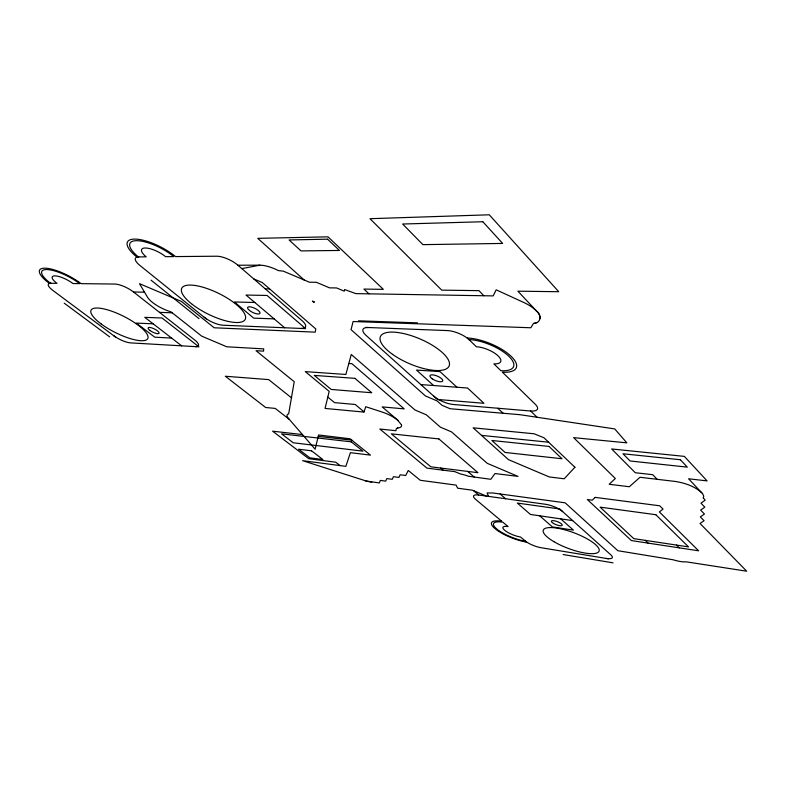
<?xml version="1.0" encoding="UTF-8"?>
<svg xmlns="http://www.w3.org/2000/svg" width="786" height="786" viewBox="0 0 786 786"><rect width="100%" height="100%" fill="white"/><g stroke="black" fill="none" stroke-linecap="round" stroke-linejoin="round"><path stroke-width="1.18" d="M703.234 498.069L703.765 496.192L702.625 493.746L688.595 478.792L707.076 480.894L684.36 456.381L611.675 448.973L635.265 472.72L652.694 474.705L656.909 479.008M401.636 425.324C401.705 429.294 395.387 426.228 395.908 430.708L379.854 429.038L426.936 468.132L454.819 471.649L460.625 474.017A17.449 5.109 21.9 0 1 468.407 476.228L490.788 479.303L495.013 473.545L518.023 476.395L487.251 463.337L451.528 431.887L440.406 427.171L426.267 414.792L415.018 410.007L351.263 354.457L345.869 374.47L305.292 371.611L329.196 391.379L325.05 408.425L363.957 412.09L365.745 406.716L381.986 411.992A18.402 5.718 23.2 0 1 397.294 419.803L401.548 424.912M540.149 318.752L540.208 318.242M703.323 497.921L705.189 500.132L700.984 503.168L704.806 507.167L700.66 510.104L704.433 514.034L700.336 516.874L704.069 520.715L700.031 523.466L746.7 571.206L686.335 561.843A18.343 5.315 19.3 0 1 673.14 559.779L617.865 550.721L565.144 502.824L492.812 492.989L487.094 492.95L488.499 496.379M537.28 322.309L536.7 322.565M536.091 322.8L535.423 323.007M534.726 323.184L533.969 323.331M241.823 268.596L259.802 265.177M397.795 427.997L397.264 428.016M138.385 256.914A29.013 9.766 27.2 0 1 136.479 240.683A29.013 9.766 27.2 0 1 173.726 256.6L165.591 256.668A15.916 5.355 27.2 0 0 145.214 247.993A15.916 5.355 27.2 0 0 146.196 256.845L136.715 256.934A31.843 10.719 27.2 0 1 134.583 239.091A31.843 10.719 27.2 0 1 175.504 256.58L216.69 256.216A16.388 5.826 26.4 0 1 237.922 265.226L259.822 265.177A22.018 8.007 25.8 0 1 278.401 270.6L283.373 271.17L309.429 282.223L316.414 282.292L329.501 287.853L336.614 287.941L344.239 291.174L344.612 289.533L355.793 293.62L493.166 295.9L496.182 289.828L523.663 302.433A24.445 10.051 21.8 0 1 536.347 310.853C541.957 314.479 541.092 323.694 533.468 323.419L530.864 327.762L353.12 321.523L351.047 329.648L425.481 395.987L437.124 400.929L441.997 405.291L450.093 408.73L519.988 414.703L614.711 428.92L626.835 442.852L573.642 437.645L615.33 478.507L609.179 484.274L629.34 486.74L640.02 477.269L675.616 481.494C685.019 483.026 694.844 486.328 701.849 492.832M265.255 288.845L269.627 288.914M50.53 283.274A25.958 7.575 27.5 0 1 46.688 269.559A25.958 7.575 27.5 0 1 79.651 283.628L72.96 283.54A14.246 4.156 27.5 0 0 54.922 275.866A14.246 4.156 27.5 0 0 56.975 283.353L49.145 283.255A28.492 8.312 27.5 0 1 44.9 268.183A28.492 8.312 27.5 0 1 81.105 283.648L114.805 284.051A14.59 4.48 27 0 1 133.512 291.989L144.526 292.195M254.802 302.482L234.385 301.991L253.731 318.143L274.127 318.861M159.489 312.366L172.183 312.789M358.445 320.816L417.474 322.85M365.755 327.418L447.293 330.572A16.83 6.367 22.7 0 1 469.37 339.945M153.132 323.803L136.322 323.095L154.754 337.184L171.594 338.068M371.847 482.103L371.326 482.054M348.827 363.486L351.902 363.682L404.191 408.877L382.163 406.902L398.227 420.569M420.854 384.58L467.552 388.019L483.94 403.287L437.438 399.465L366.06 335.406A16.015 5.757 23.9 0 1 368.339 327.526M537.064 417.238L530.609 411.009L453.325 404.485A15.121 5.138 22.5 0 1 433.793 396.203M481.523 435.375L548.618 442.213M302.463 434.579L272.604 431.18L308.751 458.7L335.72 462.207L340.102 465.597M318.251 436.377L351.853 440.199M370.776 481.995L370.206 481.906M473.545 490.661L478.703 495.023L545.307 504.248A13.352 3.93 20.8 0 1 562.678 511.617M572.689 520.607L530.452 514.457L517.345 503.069L559.779 509.014L610.869 554.887A12.812 3.547 20.3 0 1 606.193 558.424M369.626 481.818L369.017 481.7M608.521 558.807L541.063 547.714A12.262 3.311 21.1 0 1 525.313 541.033M563.179 554.552L613.06 562.845M368.388 481.563L367.75 481.415M367.091 481.258L366.423 481.071M365.736 480.885L365.048 480.668M253.77 278.922L262.269 282.528L315.805 328.961L315.206 332.144L214.175 327.782L181.468 301.48L139.486 283.667L147.483 297.187A19.571 6.141 26.5 0 0 169.354 311.325L170.945 311.816L201.717 336.143L226.79 346.793L263.723 348.876L263.507 351.145L256.059 350.713L294.229 381.721L288.659 413.878A17.066 4.883 24.1 0 0 288.393 418.309L315.127 449.219L318.585 434.992L350.134 438.794L370.461 455.123L350.418 452.667L345.85 466.353L302.6 460.665L365.981 480.953L379.274 482.948L380.385 480.413L385.68 481.14L386.85 478.576L392.224 479.303L393.452 476.689L398.905 477.426L400.182 474.773L405.723 475.501L408.239 470.47L420.294 480.295L456.135 485.109L457.609 488.194L472.504 490.218L486.288 496.074M64.256 303.2L109.735 336.909M115.758 337.233L52.996 290.525A13.991 4.009 27.4 0 1 50.874 283.274M181.645 345.83L144.781 317.348L162.024 317.996L198.927 346.832L130.594 342.883A13.283 3.743 26.4 0 1 113.754 335.74M289.395 419.469L275.228 408.415L265.629 407.482L225.327 376.239L268.665 379.609L291.586 397.903M133.512 291.989L194.761 340.024A13.853 4.156 25.9 0 1 195.046 346.606M151.02 280.15L199.045 318.654M206.276 318.92L139.928 265.462A15.602 5.148 27.2 0 1 138.808 256.914M327.801 397.097L334.531 402.619L355.213 404.476L364.036 411.844M440.73 468.053L443.284 470.195M284.63 327.762L246.028 295.045L267.063 295.448L305.607 328.627L223.037 325.227A14.757 4.745 25.9 0 1 204.164 317.22M467.65 471.413L474.4 477.21M500.083 493.972L505.624 498.746M237.922 265.226L302.129 320.727A15.504 5.325 25.1 0 1 300.9 328.43M539.668 515.793L552.42 526.944L573.407 530.118L560.752 518.868M304.172 279.993L257.759 238.345L327.988 236.841L383.342 289.346L363.908 289.081L369.007 293.846M433.558 385.513L416.531 370.088L440.003 371.601L456.931 387.233M497.754 408.239L503.207 413.367M645.218 540.355L648.145 543.116M676.51 545.071L679.389 547.871M483.881 295.752L478.92 290.643L441.722 290.142L369.98 218.695L489.275 214.794L558.748 291.724L517.886 291.174L537.113 311.688M537.663 312.337L538.155 312.975M538.607 313.604L538.99 314.223M539.334 314.842L539.609 315.441M539.844 316.031L540.011 316.611M540.139 317.171L540.188 317.711M525.588 541.259A22.401 6.101 21.3 0 1 496.762 528.978A22.401 6.101 21.3 0 1 502.853 522.189L508.061 526.561A12.291 3.35 21.3 0 0 504.681 530.275A12.291 3.35 21.3 0 0 520.538 537.025L526.669 542.163A24.582 6.691 21.3 0 1 495.062 528.693A24.582 6.691 21.3 0 1 501.714 521.236L475.569 499.307A12.782 3.645 21.7 0 1 478.703 495.023M468.967 339.552A30.497 11.456 22.1 0 1 508.984 356.412A30.497 11.456 22.1 0 1 500.908 370.727L493.863 363.849A16.732 6.288 22.1 0 0 498.206 355.989A16.732 6.288 22.1 0 0 476.336 346.744L467.365 337.99A33.474 12.576 22.1 0 1 511.313 356.49A33.474 12.576 22.1 0 1 502.421 372.2L535.354 404.348A15.887 5.63 21.4 0 1 530.609 411.009M314.095 301.824L313.968 302.502L312.386 301.097L314.095 301.824M574.92 467.248L564.201 478.782L549.276 476.955L508.444 459.623L473.152 427.83L534.107 433.784L543.912 437.733L574.92 467.248M595.208 497.381L592.222 500.181L587.358 499.552L631.374 540.572L698.626 550.799L659.375 511.922L663.04 509.102L659.729 505.801L595.208 497.381M482.83 221.74L402.648 224.02L422.888 244.643L502.657 243.434L482.83 221.74M327.565 239.18L289.061 239.946L301.009 250.911L339.464 250.449L327.565 239.18M354.918 378.351L314.292 375.403L331.22 389.453L371.758 392.745L354.918 378.351M680.391 459.741L622.974 453.768L630.097 460.979L687.298 467.139L680.391 459.741M549.021 446.438L491.879 440.484L505.103 452.451L562 458.749L549.021 446.438M438.893 438.922L391.349 433.843L430.866 466.825L477.976 472.7L438.893 438.922M351.313 441.86L281.565 433.843L293.237 442.773L362.896 451.135L351.313 441.86M311.551 450.82L298.582 449.209L309.9 457.845L322.85 459.515L311.551 450.82M655.819 514.702L600.131 507.147L633.762 538.626L688.536 546.889L655.819 514.702M553.423 523.417A5.807 1.66 20.8 0 0 562.216 525.323A5.807 1.66 20.8 0 0 554.818 520.863A5.807 1.66 20.8 0 0 553.423 523.417M553.884 541.652A29.799 8.312 20.6 0 0 598.942 551.408A29.799 8.312 20.6 0 0 560.703 528.84A29.799 8.312 20.6 0 0 553.884 541.652M249.545 310.49A6.838 2.309 25.6 0 0 259.891 313.496A6.838 2.309 25.6 0 0 251.982 307.228A6.838 2.309 25.6 0 0 249.545 310.49M192.315 304.408A35.341 11.633 26.1 0 0 245.026 319.686A35.341 11.633 26.1 0 0 203.102 287.273A35.341 11.633 26.1 0 0 192.315 304.408M150.106 330.572A6.121 1.808 26.3 0 0 159.067 333.274A6.121 1.808 26.3 0 0 151.58 327.811A6.121 1.808 26.3 0 0 150.106 330.572M101.129 323.92A31.725 9.118 26.6 0 0 147.67 338.746A31.725 9.118 26.6 0 0 109.411 310.421A31.725 9.118 26.6 0 0 101.129 323.92M432.28 378.842A6.897 2.407 22.7 0 0 442.705 381.014A6.897 2.407 22.7 0 0 434.088 375.069A6.897 2.407 22.7 0 0 432.28 378.842M392.617 354.398A37.355 13.45 23.2 0 0 449.012 366.227A37.355 13.45 23.2 0 0 402.658 333.352A37.355 13.45 23.2 0 0 392.617 354.398"/></g></svg>
